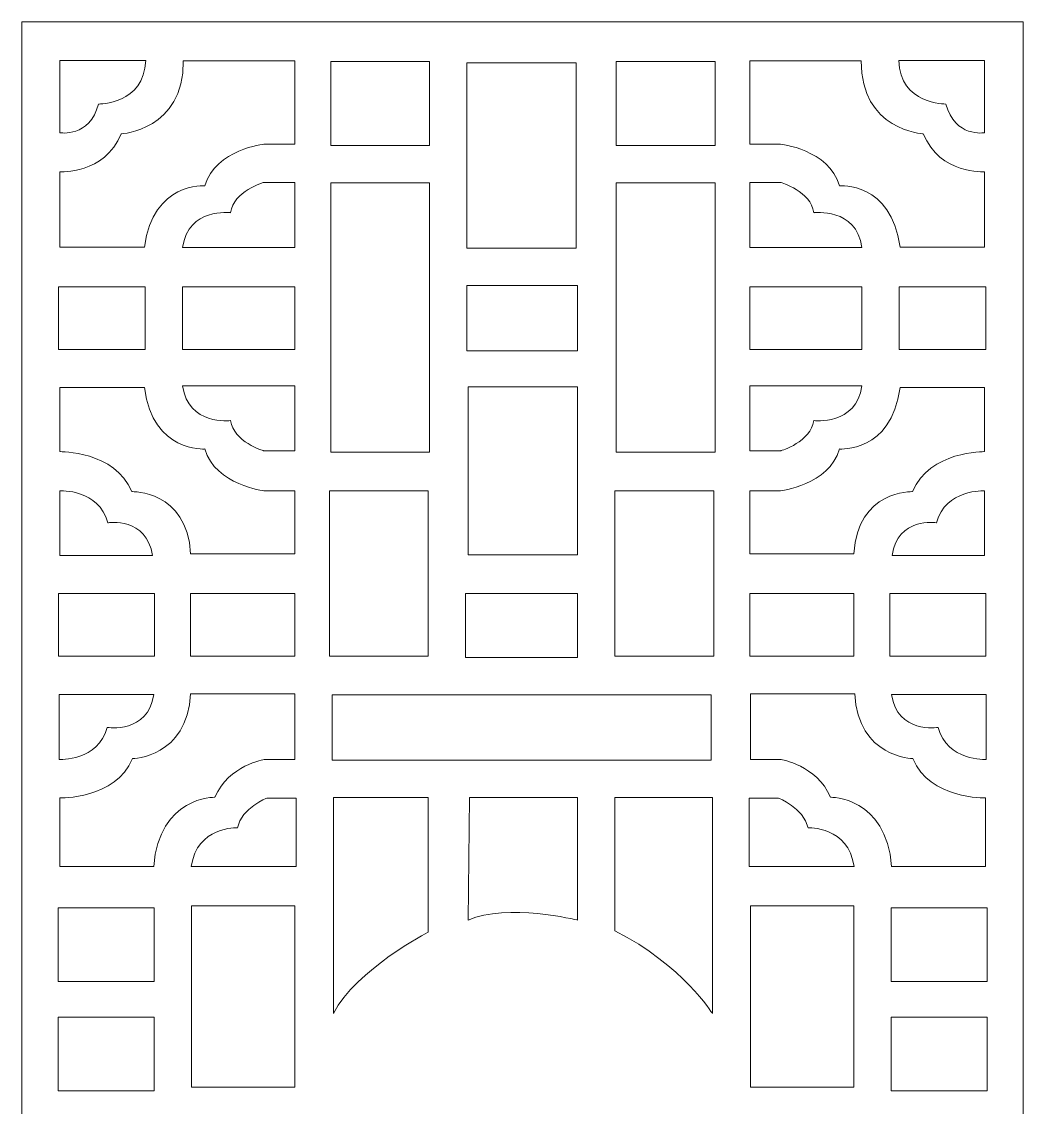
# Model space of a CAD drawing. Header units: centimetres. Extents: x -27.5 to -15.6, y -3.3 to 9.5.
# Drawn here: x -21.29 to -15.58, y 3.31 to 9.5 of the extents above; entities that cross this region are included whole.
import ezdxf

# ---------------------------------------------------------------- set-up
doc = ezdxf.new("R2010")
doc.units = ezdxf.units.CM
doc.header["$MEASUREMENT"] = 0
doc.layers.add('layer 1', color=7, linetype='Continuous')

msp = doc.modelspace()

# ---------------------------------------------------------------- linework, layer by layer
at = {"layer": 'layer 1', "color": 7, "lineweight": 9}
for points, knots in [([(-21.29025, -3.28878), (-21.29025, -3.28878), (-21.29025, 9.49995), (-21.29025, 9.49995), (-21.29025, 9.49995), (-21.29025, 9.49995), (-15.58052, 9.49995), (-15.58052, 9.49995), (-15.58052, 9.49995), (-15.58052, 9.49995), (-15.58052, -3.28878), (-15.58052, -3.28878), (-15.58052, -3.28878), (-15.58052, -3.28878), (-21.29025, -3.28878), (-21.29025, -3.28878)], [0, 0, 0, 0, 0.2, 0.2, 0.2, 0.2, 0.4, 0.4, 0.4, 0.4, 0.6, 0.6, 0.6, 0.6, 1, 1, 1, 1]), ([(-20.58341, 9.27865), (-20.58341, 9.27865), (-21.0728, 9.27865), (-21.0728, 9.27865), (-21.0728, 9.27865), (-21.0728, 9.27865), (-21.0728, 8.8666), (-21.0728, 8.8666), (-21.0728, 8.8666), (-21.0728, 8.8666), (-20.90291, 8.83744), (-20.8522, 9.03015), (-20.8522, 9.03015), (-20.8522, 9.03015), (-20.59102, 9.02888), (-20.58341, 9.27865)], [0, 0, 0, 0, 0.2, 0.2, 0.2, 0.2, 0.4, 0.4, 0.4, 0.4, 0.6, 0.6, 0.6, 0.6, 1, 1, 1, 1]), ([(-20.36915, 9.27627), (-20.36915, 9.27627), (-19.73396, 9.27627), (-19.73396, 9.27627), (-19.73396, 9.27627), (-19.73396, 9.27627), (-19.73396, 8.8021), (-19.73396, 8.8021), (-19.73396, 8.8021), (-19.73396, 8.8021), (-19.90639, 8.8021), (-19.90639, 8.8021), (-19.90639, 8.8021), (-19.90639, 8.8021), (-20.18531, 8.77167), (-20.24617, 8.56375), (-20.24617, 8.56375), (-20.24617, 8.56375), (-20.54031, 8.5891), (-20.59102, 8.21382), (-20.59102, 8.21382), (-20.59102, 8.21382), (-21.0728, 8.21382), (-21.0728, 8.21382), (-21.0728, 8.21382), (-21.0728, 8.21382), (-21.0728, 8.64362), (-21.0728, 8.64362), (-21.0728, 8.64362), (-21.0728, 8.64362), (-20.81923, 8.62714), (-20.72288, 8.86042), (-20.72288, 8.86042), (-20.72288, 8.86042), (-20.36661, 8.8807), (-20.36915, 9.27627)], [0, 0, 0, 0, 0.1, 0.1, 0.1, 0.1, 0.2, 0.2, 0.2, 0.2, 0.3, 0.3, 0.3, 0.3, 0.4, 0.4, 0.4, 0.4, 0.5, 0.5, 0.5, 0.5, 0.6, 0.6, 0.6, 0.6, 0.7, 0.7, 0.7, 0.7, 0.8, 0.8, 0.8, 0.8, 1, 1, 1, 1]), ([(-19.52857, 8.79449), (-19.52857, 8.79449), (-19.52857, 9.27374), (-19.52857, 9.27374), (-19.52857, 9.27374), (-19.52857, 9.27374), (-18.96565, 9.27374), (-18.96565, 9.27374), (-18.96565, 9.27374), (-18.96565, 9.27374), (-18.96565, 8.79449), (-18.96565, 8.79449), (-18.96565, 8.79449), (-18.96565, 8.79449), (-19.52857, 8.79449), (-19.52857, 8.79449)], [0, 0, 0, 0, 0.2, 0.2, 0.2, 0.2, 0.4, 0.4, 0.4, 0.4, 0.6, 0.6, 0.6, 0.6, 1, 1, 1, 1]), ([(-18.75265, 8.20875), (-18.75265, 8.20875), (-18.75265, 9.26613), (-18.75265, 9.26613), (-18.75265, 9.26613), (-18.75265, 9.26613), (-18.12888, 9.26613), (-18.12888, 9.26613), (-18.12888, 9.26613), (-18.12888, 9.26613), (-18.12888, 8.20875), (-18.12888, 8.20875), (-18.12888, 8.20875), (-18.12888, 8.20875), (-18.75265, 8.20875), (-18.75265, 8.20875)], [0, 0, 0, 0, 0.2, 0.2, 0.2, 0.2, 0.4, 0.4, 0.4, 0.4, 0.6, 0.6, 0.6, 0.6, 1, 1, 1, 1]), ([(-17.90067, 8.79449), (-17.90067, 8.79449), (-17.90067, 9.27374), (-17.90067, 9.27374), (-17.90067, 9.27374), (-17.90067, 9.27374), (-17.33775, 9.27374), (-17.33775, 9.27374), (-17.33775, 9.27374), (-17.33775, 9.27374), (-17.33775, 8.79449), (-17.33775, 8.79449), (-17.33775, 8.79449), (-17.33775, 8.79449), (-17.90067, 8.79449), (-17.90067, 8.79449)], [0, 0, 0, 0, 0.2, 0.2, 0.2, 0.2, 0.4, 0.4, 0.4, 0.4, 0.6, 0.6, 0.6, 0.6, 1, 1, 1, 1]), ([(-16.50478, 9.27627), (-16.50478, 9.27627), (-17.13997, 9.27627), (-17.13997, 9.27627), (-17.13997, 9.27627), (-17.13997, 9.27627), (-17.13997, 8.8021), (-17.13997, 8.8021), (-17.13997, 8.8021), (-17.13997, 8.8021), (-16.96754, 8.8021), (-16.96754, 8.8021), (-16.96754, 8.8021), (-16.96754, 8.8021), (-16.68861, 8.77167), (-16.62776, 8.56375), (-16.62776, 8.56375), (-16.62776, 8.56375), (-16.33362, 8.5891), (-16.2829, 8.21382), (-16.2829, 8.21382), (-16.2829, 8.21382), (-15.80112, 8.21382), (-15.80112, 8.21382), (-15.80112, 8.21382), (-15.80112, 8.21382), (-15.80112, 8.64362), (-15.80112, 8.64362), (-15.80112, 8.64362), (-15.80112, 8.64362), (-16.05469, 8.62714), (-16.15105, 8.86042), (-16.15105, 8.86042), (-16.15105, 8.86042), (-16.50731, 8.8807), (-16.50478, 9.27627)], [0, 0, 0, 0, 0.1, 0.1, 0.1, 0.1, 0.2, 0.2, 0.2, 0.2, 0.3, 0.3, 0.3, 0.3, 0.4, 0.4, 0.4, 0.4, 0.5, 0.5, 0.5, 0.5, 0.6, 0.6, 0.6, 0.6, 0.7, 0.7, 0.7, 0.7, 0.8, 0.8, 0.8, 0.8, 1, 1, 1, 1]), ([(-16.29051, 9.27865), (-16.29051, 9.27865), (-15.80112, 9.27865), (-15.80112, 9.27865), (-15.80112, 9.27865), (-15.80112, 9.27865), (-15.80112, 8.8666), (-15.80112, 8.8666), (-15.80112, 8.8666), (-15.80112, 8.8666), (-15.97102, 8.83744), (-16.02173, 9.03015), (-16.02173, 9.03015), (-16.02173, 9.03015), (-16.2829, 9.02888), (-16.29051, 9.27865)], [0, 0, 0, 0, 0.2, 0.2, 0.2, 0.2, 0.4, 0.4, 0.4, 0.4, 0.6, 0.6, 0.6, 0.6, 1, 1, 1, 1]), ([(-19.73396, 8.58292), (-19.73396, 8.58292), (-19.91146, 8.58292), (-19.91146, 8.58292), (-19.91146, 8.58292), (-19.91146, 8.58292), (-20.08389, 8.53221), (-20.0991, 8.41049), (-20.0991, 8.41049), (-20.0991, 8.41049), (-20.34253, 8.44092), (-20.37295, 8.21271), (-20.37295, 8.21271), (-20.37295, 8.21271), (-19.73396, 8.21271), (-19.73396, 8.21271), (-19.73396, 8.21271), (-19.73396, 8.21271), (-19.73396, 8.58292), (-19.73396, 8.58292)], [0, 0, 0, 0, 0.1666667, 0.1666667, 0.1666667, 0.1666667, 0.3333333, 0.3333333, 0.3333333, 0.3333333, 0.5, 0.5, 0.5, 0.5, 0.6666667, 0.6666667, 0.6666667, 0.6666667, 1, 1, 1, 1]), ([(-19.52857, 7.04487), (-19.52857, 7.04487), (-19.52857, 8.58149), (-19.52857, 8.58149), (-19.52857, 8.58149), (-19.52857, 8.58149), (-18.96565, 8.58149), (-18.96565, 8.58149), (-18.96565, 8.58149), (-18.96565, 8.58149), (-18.96565, 7.04487), (-18.96565, 7.04487), (-18.96565, 7.04487), (-18.96565, 7.04487), (-19.52857, 7.04487), (-19.52857, 7.04487)], [0, 0, 0, 0, 0.2, 0.2, 0.2, 0.2, 0.4, 0.4, 0.4, 0.4, 0.6, 0.6, 0.6, 0.6, 1, 1, 1, 1]), ([(-17.90067, 7.04487), (-17.90067, 7.04487), (-17.90067, 8.58149), (-17.90067, 8.58149), (-17.90067, 8.58149), (-17.90067, 8.58149), (-17.33775, 8.58149), (-17.33775, 8.58149), (-17.33775, 8.58149), (-17.33775, 8.58149), (-17.33775, 7.04487), (-17.33775, 7.04487), (-17.33775, 7.04487), (-17.33775, 7.04487), (-17.90067, 7.04487), (-17.90067, 7.04487)], [0, 0, 0, 0, 0.2, 0.2, 0.2, 0.2, 0.4, 0.4, 0.4, 0.4, 0.6, 0.6, 0.6, 0.6, 1, 1, 1, 1]), ([(-17.13997, 8.58292), (-17.13997, 8.58292), (-16.96247, 8.58292), (-16.96247, 8.58292), (-16.96247, 8.58292), (-16.96247, 8.58292), (-16.79004, 8.53221), (-16.77483, 8.41049), (-16.77483, 8.41049), (-16.77483, 8.41049), (-16.5314, 8.44092), (-16.50097, 8.21271), (-16.50097, 8.21271), (-16.50097, 8.21271), (-17.13997, 8.21271), (-17.13997, 8.21271), (-17.13997, 8.21271), (-17.13997, 8.21271), (-17.13997, 8.58292), (-17.13997, 8.58292)], [0, 0, 0, 0, 0.1666667, 0.1666667, 0.1666667, 0.1666667, 0.3333333, 0.3333333, 0.3333333, 0.3333333, 0.5, 0.5, 0.5, 0.5, 0.6666667, 0.6666667, 0.6666667, 0.6666667, 1, 1, 1, 1]), ([(-18.75265, 7.623), (-18.75265, 7.623), (-18.75265, 7.99575), (-18.75265, 7.99575), (-18.75265, 7.99575), (-18.75265, 7.99575), (-18.12127, 7.99575), (-18.12127, 7.99575), (-18.12127, 7.99575), (-18.12127, 7.99575), (-18.12127, 7.623), (-18.12127, 7.623), (-18.12127, 7.623), (-18.12127, 7.623), (-18.75265, 7.623), (-18.75265, 7.623)], [0, 0, 0, 0, 0.2, 0.2, 0.2, 0.2, 0.4, 0.4, 0.4, 0.4, 0.6, 0.6, 0.6, 0.6, 1, 1, 1, 1]), ([(-21.08041, 7.63061), (-21.08041, 7.63061), (-21.08041, 7.98814), (-21.08041, 7.98814), (-21.08041, 7.98814), (-21.08041, 7.98814), (-20.58595, 7.98814), (-20.58595, 7.98814), (-20.58595, 7.98814), (-20.58595, 7.98814), (-20.58595, 7.63061), (-20.58595, 7.63061), (-20.58595, 7.63061), (-20.58595, 7.63061), (-21.08041, 7.63061), (-21.08041, 7.63061)], [0, 0, 0, 0, 0.2, 0.2, 0.2, 0.2, 0.4, 0.4, 0.4, 0.4, 0.6, 0.6, 0.6, 0.6, 1, 1, 1, 1]), ([(-20.37295, 7.63061), (-20.37295, 7.63061), (-20.37295, 7.98814), (-20.37295, 7.98814), (-20.37295, 7.98814), (-20.37295, 7.98814), (-19.73396, 7.98814), (-19.73396, 7.98814), (-19.73396, 7.98814), (-19.73396, 7.98814), (-19.73396, 7.63061), (-19.73396, 7.63061), (-19.73396, 7.63061), (-19.73396, 7.63061), (-20.37295, 7.63061), (-20.37295, 7.63061)], [0, 0, 0, 0, 0.2, 0.2, 0.2, 0.2, 0.4, 0.4, 0.4, 0.4, 0.6, 0.6, 0.6, 0.6, 1, 1, 1, 1]), ([(-16.50097, 7.63061), (-16.50097, 7.63061), (-16.50097, 7.98814), (-16.50097, 7.98814), (-16.50097, 7.98814), (-16.50097, 7.98814), (-17.13997, 7.98814), (-17.13997, 7.98814), (-17.13997, 7.98814), (-17.13997, 7.98814), (-17.13997, 7.63061), (-17.13997, 7.63061), (-17.13997, 7.63061), (-17.13997, 7.63061), (-16.50097, 7.63061), (-16.50097, 7.63061)], [0, 0, 0, 0, 0.2, 0.2, 0.2, 0.2, 0.4, 0.4, 0.4, 0.4, 0.6, 0.6, 0.6, 0.6, 1, 1, 1, 1]), ([(-15.79352, 7.63061), (-15.79352, 7.63061), (-15.79352, 7.98814), (-15.79352, 7.98814), (-15.79352, 7.98814), (-15.79352, 7.98814), (-16.28798, 7.98814), (-16.28798, 7.98814), (-16.28798, 7.98814), (-16.28798, 7.98814), (-16.28798, 7.63061), (-16.28798, 7.63061), (-16.28798, 7.63061), (-16.28798, 7.63061), (-15.79352, 7.63061), (-15.79352, 7.63061)], [0, 0, 0, 0, 0.2, 0.2, 0.2, 0.2, 0.4, 0.4, 0.4, 0.4, 0.6, 0.6, 0.6, 0.6, 1, 1, 1, 1]), ([(-20.32731, 6.4642), (-20.32731, 6.4642), (-19.73396, 6.4642), (-19.73396, 6.4642), (-19.73396, 6.4642), (-19.73396, 6.4642), (-19.73396, 6.82426), (-19.73396, 6.82426), (-19.73396, 6.82426), (-19.73396, 6.82426), (-19.90639, 6.82426), (-19.90639, 6.82426), (-19.90639, 6.82426), (-19.90639, 6.82426), (-20.18531, 6.85469), (-20.24617, 7.06262), (-20.24617, 7.06262), (-20.24617, 7.06262), (-20.54031, 7.03726), (-20.59102, 7.41254), (-20.59102, 7.41254), (-20.59102, 7.41254), (-21.0728, 7.41254), (-21.0728, 7.41254), (-21.0728, 7.41254), (-21.0728, 7.41254), (-21.0728, 7.0474), (-21.0728, 7.0474), (-21.0728, 7.0474), (-21.0728, 7.0474), (-20.75838, 7.05248), (-20.66202, 6.81919), (-20.66202, 6.81919), (-20.66202, 6.81919), (-20.3476, 6.82933), (-20.32731, 6.4642)], [0, 0, 0, 0, 0.1, 0.1, 0.1, 0.1, 0.2, 0.2, 0.2, 0.2, 0.3, 0.3, 0.3, 0.3, 0.4, 0.4, 0.4, 0.4, 0.5, 0.5, 0.5, 0.5, 0.6, 0.6, 0.6, 0.6, 0.7, 0.7, 0.7, 0.7, 0.8, 0.8, 0.8, 0.8, 1, 1, 1, 1]), ([(-19.73396, 7.05248), (-19.73396, 7.05248), (-19.91146, 7.05248), (-19.91146, 7.05248), (-19.91146, 7.05248), (-19.91146, 7.05248), (-20.08389, 7.10319), (-20.0991, 7.2249), (-20.0991, 7.2249), (-20.0991, 7.2249), (-20.34253, 7.19447), (-20.37295, 7.42268), (-20.37295, 7.42268), (-20.37295, 7.42268), (-19.73396, 7.42268), (-19.73396, 7.42268), (-19.73396, 7.42268), (-19.73396, 7.42268), (-19.73396, 7.05248), (-19.73396, 7.05248)], [0, 0, 0, 0, 0.1666667, 0.1666667, 0.1666667, 0.1666667, 0.3333333, 0.3333333, 0.3333333, 0.3333333, 0.5, 0.5, 0.5, 0.5, 0.6666667, 0.6666667, 0.6666667, 0.6666667, 1, 1, 1, 1]), ([(-18.74505, 6.45912), (-18.74505, 6.45912), (-18.74505, 7.41761), (-18.74505, 7.41761), (-18.74505, 7.41761), (-18.74505, 7.41761), (-18.12127, 7.41761), (-18.12127, 7.41761), (-18.12127, 7.41761), (-18.12127, 7.41761), (-18.12127, 6.45912), (-18.12127, 6.45912), (-18.12127, 6.45912), (-18.12127, 6.45912), (-18.74505, 6.45912), (-18.74505, 6.45912)], [0, 0, 0, 0, 0.2, 0.2, 0.2, 0.2, 0.4, 0.4, 0.4, 0.4, 0.6, 0.6, 0.6, 0.6, 1, 1, 1, 1]), ([(-17.13997, 7.05248), (-17.13997, 7.05248), (-16.96247, 7.05248), (-16.96247, 7.05248), (-16.96247, 7.05248), (-16.96247, 7.05248), (-16.79004, 7.10319), (-16.77483, 7.2249), (-16.77483, 7.2249), (-16.77483, 7.2249), (-16.5314, 7.19447), (-16.50097, 7.42268), (-16.50097, 7.42268), (-16.50097, 7.42268), (-17.13997, 7.42268), (-17.13997, 7.42268), (-17.13997, 7.42268), (-17.13997, 7.42268), (-17.13997, 7.05248), (-17.13997, 7.05248)], [0, 0, 0, 0, 0.1666667, 0.1666667, 0.1666667, 0.1666667, 0.3333333, 0.3333333, 0.3333333, 0.3333333, 0.5, 0.5, 0.5, 0.5, 0.6666667, 0.6666667, 0.6666667, 0.6666667, 1, 1, 1, 1]), ([(-16.54661, 6.4642), (-16.54661, 6.4642), (-17.13997, 6.4642), (-17.13997, 6.4642), (-17.13997, 6.4642), (-17.13997, 6.4642), (-17.13997, 6.82426), (-17.13997, 6.82426), (-17.13997, 6.82426), (-17.13997, 6.82426), (-16.96754, 6.82426), (-16.96754, 6.82426), (-16.96754, 6.82426), (-16.96754, 6.82426), (-16.68861, 6.85469), (-16.62776, 7.06262), (-16.62776, 7.06262), (-16.62776, 7.06262), (-16.33362, 7.03726), (-16.2829, 7.41254), (-16.2829, 7.41254), (-16.2829, 7.41254), (-15.80112, 7.41254), (-15.80112, 7.41254), (-15.80112, 7.41254), (-15.80112, 7.41254), (-15.80112, 7.0474), (-15.80112, 7.0474), (-15.80112, 7.0474), (-15.80112, 7.0474), (-16.11555, 7.05248), (-16.2119, 6.81919), (-16.2119, 6.81919), (-16.2119, 6.81919), (-16.52633, 6.82933), (-16.54661, 6.4642)], [0, 0, 0, 0, 0.1, 0.1, 0.1, 0.1, 0.2, 0.2, 0.2, 0.2, 0.3, 0.3, 0.3, 0.3, 0.4, 0.4, 0.4, 0.4, 0.5, 0.5, 0.5, 0.5, 0.6, 0.6, 0.6, 0.6, 0.7, 0.7, 0.7, 0.7, 0.8, 0.8, 0.8, 0.8, 1, 1, 1, 1]), ([(-20.54538, 6.45406), (-20.54538, 6.45406), (-21.0728, 6.45406), (-21.0728, 6.45406), (-21.0728, 6.45406), (-21.0728, 6.45406), (-21.0728, 6.82426), (-21.0728, 6.82426), (-21.0728, 6.82426), (-21.0728, 6.82426), (-20.84966, 6.83441), (-20.79895, 6.64169), (-20.79895, 6.64169), (-20.79895, 6.64169), (-20.57581, 6.67719), (-20.54538, 6.45406)], [0, 0, 0, 0, 0.2, 0.2, 0.2, 0.2, 0.4, 0.4, 0.4, 0.4, 0.6, 0.6, 0.6, 0.6, 1, 1, 1, 1]), ([(-19.53618, 5.88099), (-19.53618, 5.88099), (-19.53618, 6.82426), (-19.53618, 6.82426), (-19.53618, 6.82426), (-19.53618, 6.82426), (-18.97326, 6.82426), (-18.97326, 6.82426), (-18.97326, 6.82426), (-18.97326, 6.82426), (-18.97326, 5.88099), (-18.97326, 5.88099), (-18.97326, 5.88099), (-18.97326, 5.88099), (-19.53618, 5.88099), (-19.53618, 5.88099)], [0, 0, 0, 0, 0.2, 0.2, 0.2, 0.2, 0.4, 0.4, 0.4, 0.4, 0.6, 0.6, 0.6, 0.6, 1, 1, 1, 1]), ([(-17.90827, 5.88099), (-17.90827, 5.88099), (-17.90827, 6.82426), (-17.90827, 6.82426), (-17.90827, 6.82426), (-17.90827, 6.82426), (-17.34536, 6.82426), (-17.34536, 6.82426), (-17.34536, 6.82426), (-17.34536, 6.82426), (-17.34536, 5.88099), (-17.34536, 5.88099), (-17.34536, 5.88099), (-17.34536, 5.88099), (-17.90827, 5.88099), (-17.90827, 5.88099)], [0, 0, 0, 0, 0.2, 0.2, 0.2, 0.2, 0.4, 0.4, 0.4, 0.4, 0.6, 0.6, 0.6, 0.6, 1, 1, 1, 1]), ([(-16.32855, 6.45406), (-16.32855, 6.45406), (-15.80112, 6.45406), (-15.80112, 6.45406), (-15.80112, 6.45406), (-15.80112, 6.45406), (-15.80112, 6.82426), (-15.80112, 6.82426), (-15.80112, 6.82426), (-15.80112, 6.82426), (-16.02427, 6.83441), (-16.07498, 6.64169), (-16.07498, 6.64169), (-16.07498, 6.64169), (-16.29812, 6.67719), (-16.32855, 6.45406)], [0, 0, 0, 0, 0.2, 0.2, 0.2, 0.2, 0.4, 0.4, 0.4, 0.4, 0.6, 0.6, 0.6, 0.6, 1, 1, 1, 1]), ([(-21.08041, 5.88099), (-21.08041, 5.88099), (-21.08041, 6.23852), (-21.08041, 6.23852), (-21.08041, 6.23852), (-21.08041, 6.23852), (-20.5327, 6.23852), (-20.5327, 6.23852), (-20.5327, 6.23852), (-20.5327, 6.23852), (-20.5327, 5.88099), (-20.5327, 5.88099), (-20.5327, 5.88099), (-20.5327, 5.88099), (-21.08041, 5.88099), (-21.08041, 5.88099)], [0, 0, 0, 0, 0.2, 0.2, 0.2, 0.2, 0.4, 0.4, 0.4, 0.4, 0.6, 0.6, 0.6, 0.6, 1, 1, 1, 1]), ([(-20.32731, 5.88099), (-20.32731, 5.88099), (-20.32731, 6.23852), (-20.32731, 6.23852), (-20.32731, 6.23852), (-20.32731, 6.23852), (-19.73396, 6.23852), (-19.73396, 6.23852), (-19.73396, 6.23852), (-19.73396, 6.23852), (-19.73396, 5.88099), (-19.73396, 5.88099), (-19.73396, 5.88099), (-19.73396, 5.88099), (-20.32731, 5.88099), (-20.32731, 5.88099)], [0, 0, 0, 0, 0.2, 0.2, 0.2, 0.2, 0.4, 0.4, 0.4, 0.4, 0.6, 0.6, 0.6, 0.6, 1, 1, 1, 1]), ([(-18.76026, 5.87338), (-18.76026, 5.87338), (-18.76026, 6.23852), (-18.76026, 6.23852), (-18.76026, 6.23852), (-18.76026, 6.23852), (-18.12127, 6.23852), (-18.12127, 6.23852), (-18.12127, 6.23852), (-18.12127, 6.23852), (-18.12127, 5.87338), (-18.12127, 5.87338), (-18.12127, 5.87338), (-18.12127, 5.87338), (-18.76026, 5.87338), (-18.76026, 5.87338)], [0, 0, 0, 0, 0.2, 0.2, 0.2, 0.2, 0.4, 0.4, 0.4, 0.4, 0.6, 0.6, 0.6, 0.6, 1, 1, 1, 1]), ([(-16.54661, 5.88099), (-16.54661, 5.88099), (-16.54661, 6.23852), (-16.54661, 6.23852), (-16.54661, 6.23852), (-16.54661, 6.23852), (-17.13997, 6.23852), (-17.13997, 6.23852), (-17.13997, 6.23852), (-17.13997, 6.23852), (-17.13997, 5.88099), (-17.13997, 5.88099), (-17.13997, 5.88099), (-17.13997, 5.88099), (-16.54661, 5.88099), (-16.54661, 5.88099)], [0, 0, 0, 0, 0.2, 0.2, 0.2, 0.2, 0.4, 0.4, 0.4, 0.4, 0.6, 0.6, 0.6, 0.6, 1, 1, 1, 1]), ([(-15.79352, 5.88099), (-15.79352, 5.88099), (-15.79352, 6.23852), (-15.79352, 6.23852), (-15.79352, 6.23852), (-15.79352, 6.23852), (-16.34122, 6.23852), (-16.34122, 6.23852), (-16.34122, 6.23852), (-16.34122, 6.23852), (-16.34122, 5.88099), (-16.34122, 5.88099), (-16.34122, 5.88099), (-16.34122, 5.88099), (-15.79352, 5.88099), (-15.79352, 5.88099)], [0, 0, 0, 0, 0.2, 0.2, 0.2, 0.2, 0.4, 0.4, 0.4, 0.4, 0.6, 0.6, 0.6, 0.6, 1, 1, 1, 1]), ([(-20.53777, 5.66165), (-20.53777, 5.66165), (-21.0766, 5.66165), (-21.0766, 5.66165), (-21.0766, 5.66165), (-21.0766, 5.66165), (-21.0766, 5.29144), (-21.0766, 5.29144), (-21.0766, 5.29144), (-21.0766, 5.29144), (-20.85346, 5.28129), (-20.80275, 5.47401), (-20.80275, 5.47401), (-20.80275, 5.47401), (-20.5682, 5.43851), (-20.53777, 5.66165)], [0, 0, 0, 0, 0.2, 0.2, 0.2, 0.2, 0.4, 0.4, 0.4, 0.4, 0.6, 0.6, 0.6, 0.6, 1, 1, 1, 1]), ([(-20.32731, 5.66672), (-20.32731, 5.66672), (-19.73396, 5.66672), (-19.73396, 5.66672), (-19.73396, 5.66672), (-19.73396, 5.66672), (-19.73396, 5.29144), (-19.73396, 5.29144), (-19.73396, 5.29144), (-19.73396, 5.29144), (-19.90639, 5.29144), (-19.90639, 5.29144), (-19.90639, 5.29144), (-19.90639, 5.29144), (-20.10924, 5.26101), (-20.18912, 5.0759), (-20.18912, 5.0759), (-20.18912, 5.0759), (-20.50608, 5.08224), (-20.53777, 4.68034), (-20.53777, 4.68034), (-20.53777, 4.68034), (-21.0728, 4.68034), (-21.0728, 4.68034), (-21.0728, 4.68034), (-21.0728, 4.68034), (-21.0728, 5.07211), (-21.0728, 5.07211), (-21.0728, 5.07211), (-21.0728, 5.07211), (-20.75457, 5.06323), (-20.65822, 5.29651), (-20.65822, 5.29651), (-20.65822, 5.29651), (-20.3476, 5.30158), (-20.32731, 5.66672)], [0, 0, 0, 0, 0.1, 0.1, 0.1, 0.1, 0.2, 0.2, 0.2, 0.2, 0.3, 0.3, 0.3, 0.3, 0.4, 0.4, 0.4, 0.4, 0.5, 0.5, 0.5, 0.5, 0.6, 0.6, 0.6, 0.6, 0.7, 0.7, 0.7, 0.7, 0.8, 0.8, 0.8, 0.8, 1, 1, 1, 1]), ([(-19.52097, 5.66038), (-19.52097, 5.66038), (-19.52097, 5.28764), (-19.52097, 5.28764), (-19.52097, 5.28764), (-19.52097, 5.28764), (-17.36057, 5.28764), (-17.36057, 5.28764), (-17.36057, 5.28764), (-17.36057, 5.28764), (-17.36057, 5.66038), (-17.36057, 5.66038), (-17.36057, 5.66038), (-17.36057, 5.66038), (-19.52097, 5.66038), (-19.52097, 5.66038)], [0, 0, 0, 0, 0.2, 0.2, 0.2, 0.2, 0.4, 0.4, 0.4, 0.4, 0.6, 0.6, 0.6, 0.6, 1, 1, 1, 1]), ([(-16.54139, 5.66672), (-16.54139, 5.66672), (-17.13473, 5.66672), (-17.13473, 5.66672), (-17.13473, 5.66672), (-17.13473, 5.66672), (-17.13473, 5.29144), (-17.13473, 5.29144), (-17.13473, 5.29144), (-17.13473, 5.29144), (-16.96231, 5.29144), (-16.96231, 5.29144), (-16.96231, 5.29144), (-16.96231, 5.29144), (-16.75945, 5.26101), (-16.67958, 5.0759), (-16.67958, 5.0759), (-16.67958, 5.0759), (-16.36262, 5.08224), (-16.33092, 4.68034), (-16.33092, 4.68034), (-16.33092, 4.68034), (-15.79589, 4.68034), (-15.79589, 4.68034), (-15.79589, 4.68034), (-15.79589, 4.68034), (-15.79589, 5.07211), (-15.79589, 5.07211), (-15.79589, 5.07211), (-15.79589, 5.07211), (-16.11412, 5.06323), (-16.21048, 5.29651), (-16.21048, 5.29651), (-16.21048, 5.29651), (-16.5211, 5.30158), (-16.54139, 5.66672)], [0, 0, 0, 0, 0.1, 0.1, 0.1, 0.1, 0.2, 0.2, 0.2, 0.2, 0.3, 0.3, 0.3, 0.3, 0.4, 0.4, 0.4, 0.4, 0.5, 0.5, 0.5, 0.5, 0.6, 0.6, 0.6, 0.6, 0.7, 0.7, 0.7, 0.7, 0.8, 0.8, 0.8, 0.8, 1, 1, 1, 1]), ([(-16.33092, 5.66165), (-16.33092, 5.66165), (-15.79209, 5.66165), (-15.79209, 5.66165), (-15.79209, 5.66165), (-15.79209, 5.66165), (-15.79209, 5.29144), (-15.79209, 5.29144), (-15.79209, 5.29144), (-15.79209, 5.29144), (-16.01523, 5.28129), (-16.06594, 5.47401), (-16.06594, 5.47401), (-16.06594, 5.47401), (-16.3005, 5.43851), (-16.33092, 5.66165)], [0, 0, 0, 0, 0.2, 0.2, 0.2, 0.2, 0.4, 0.4, 0.4, 0.4, 0.6, 0.6, 0.6, 0.6, 1, 1, 1, 1]), ([(-19.72636, 5.07084), (-19.72636, 5.07084), (-19.89244, 5.07084), (-19.89244, 5.07084), (-19.89244, 5.07084), (-19.89244, 5.07084), (-20.03444, 5.01632), (-20.06106, 4.90221), (-20.06106, 4.90221), (-20.06106, 4.90221), (-20.29308, 4.90982), (-20.32351, 4.68161), (-20.32351, 4.68161), (-20.32351, 4.68161), (-19.72636, 4.68161), (-19.72636, 4.68161), (-19.72636, 4.68161), (-19.72636, 4.68161), (-19.72636, 5.07084), (-19.72636, 5.07084)], [0, 0, 0, 0, 0.1666667, 0.1666667, 0.1666667, 0.1666667, 0.3333333, 0.3333333, 0.3333333, 0.3333333, 0.5, 0.5, 0.5, 0.5, 0.6666667, 0.6666667, 0.6666667, 0.6666667, 1, 1, 1, 1]), ([(-19.51336, 5.07464), (-19.51336, 5.07464), (-18.97326, 5.07464), (-18.97326, 5.07464), (-18.97326, 5.07464), (-18.97326, 5.07464), (-18.97326, 4.30633), (-18.97326, 4.30633), (-18.97326, 4.30633), (-18.97326, 4.30633), (-19.38404, 4.09333), (-19.51336, 3.8423), (-19.51336, 3.8423), (-19.51336, 3.8423), (-19.51336, 5.07464), (-19.51336, 5.07464)], [0, 0, 0, 0, 0.2, 0.2, 0.2, 0.2, 0.4, 0.4, 0.4, 0.4, 0.6, 0.6, 0.6, 0.6, 1, 1, 1, 1]), ([(-18.73744, 5.07464), (-18.73744, 5.07464), (-18.12127, 5.07464), (-18.12127, 5.07464), (-18.12127, 5.07464), (-18.12127, 5.07464), (-18.12127, 4.37479), (-18.12127, 4.37479), (-18.12127, 4.37479), (-18.12127, 4.37479), (-18.52444, 4.47368), (-18.74505, 4.37479), (-18.74505, 4.37479), (-18.74505, 4.37479), (-18.73744, 5.07464), (-18.73744, 5.07464)], [0, 0, 0, 0, 0.2, 0.2, 0.2, 0.2, 0.4, 0.4, 0.4, 0.4, 0.6, 0.6, 0.6, 0.6, 1, 1, 1, 1]), ([(-17.90827, 5.07464), (-17.90827, 5.07464), (-17.35296, 5.07464), (-17.35296, 5.07464), (-17.35296, 5.07464), (-17.35296, 5.07464), (-17.35296, 3.8423), (-17.35296, 3.8423), (-17.35296, 3.8423), (-17.35296, 3.8423), (-17.52032, 4.11615), (-17.90827, 4.31393), (-17.90827, 4.31393), (-17.90827, 4.31393), (-17.90827, 5.07464), (-17.90827, 5.07464)], [0, 0, 0, 0, 0.2, 0.2, 0.2, 0.2, 0.4, 0.4, 0.4, 0.4, 0.6, 0.6, 0.6, 0.6, 1, 1, 1, 1]), ([(-17.14234, 5.07084), (-17.14234, 5.07084), (-16.97625, 5.07084), (-16.97625, 5.07084), (-16.97625, 5.07084), (-16.97625, 5.07084), (-16.83426, 5.01632), (-16.80763, 4.90221), (-16.80763, 4.90221), (-16.80763, 4.90221), (-16.57562, 4.90982), (-16.54519, 4.68161), (-16.54519, 4.68161), (-16.54519, 4.68161), (-17.14234, 4.68161), (-17.14234, 4.68161), (-17.14234, 4.68161), (-17.14234, 4.68161), (-17.14234, 5.07084), (-17.14234, 5.07084)], [0, 0, 0, 0, 0.1666667, 0.1666667, 0.1666667, 0.1666667, 0.3333333, 0.3333333, 0.3333333, 0.3333333, 0.5, 0.5, 0.5, 0.5, 0.6666667, 0.6666667, 0.6666667, 0.6666667, 1, 1, 1, 1]), ([(-21.08294, 4.02487), (-21.08294, 4.02487), (-21.08294, 4.44579), (-21.08294, 4.44579), (-21.08294, 4.44579), (-21.08294, 4.44579), (-20.53524, 4.44579), (-20.53524, 4.44579), (-20.53524, 4.44579), (-20.53524, 4.44579), (-20.53524, 4.02487), (-20.53524, 4.02487), (-20.53524, 4.02487), (-20.53524, 4.02487), (-21.08294, 4.02487), (-21.08294, 4.02487)], [0, 0, 0, 0, 0.2, 0.2, 0.2, 0.2, 0.4, 0.4, 0.4, 0.4, 0.6, 0.6, 0.6, 0.6, 1, 1, 1, 1]), ([(-20.32224, 3.42137), (-20.32224, 3.42137), (-20.32224, 4.45593), (-20.32224, 4.45593), (-20.32224, 4.45593), (-20.32224, 4.45593), (-19.73396, 4.45593), (-19.73396, 4.45593), (-19.73396, 4.45593), (-19.73396, 4.45593), (-19.73396, 3.42137), (-19.73396, 3.42137), (-19.73396, 3.42137), (-19.73396, 3.42137), (-20.32224, 3.42137), (-20.32224, 3.42137)], [0, 0, 0, 0, 0.2, 0.2, 0.2, 0.2, 0.4, 0.4, 0.4, 0.4, 0.6, 0.6, 0.6, 0.6, 1, 1, 1, 1]), ([(-16.54646, 3.42137), (-16.54646, 3.42137), (-16.54646, 4.45593), (-16.54646, 4.45593), (-16.54646, 4.45593), (-16.54646, 4.45593), (-17.13473, 4.45593), (-17.13473, 4.45593), (-17.13473, 4.45593), (-17.13473, 4.45593), (-17.13473, 3.42137), (-17.13473, 3.42137), (-17.13473, 3.42137), (-17.13473, 3.42137), (-16.54646, 3.42137), (-16.54646, 3.42137)], [0, 0, 0, 0, 0.2, 0.2, 0.2, 0.2, 0.4, 0.4, 0.4, 0.4, 0.6, 0.6, 0.6, 0.6, 1, 1, 1, 1]), ([(-15.78575, 4.02487), (-15.78575, 4.02487), (-15.78575, 4.44579), (-15.78575, 4.44579), (-15.78575, 4.44579), (-15.78575, 4.44579), (-16.33346, 4.44579), (-16.33346, 4.44579), (-16.33346, 4.44579), (-16.33346, 4.44579), (-16.33346, 4.02487), (-16.33346, 4.02487), (-16.33346, 4.02487), (-16.33346, 4.02487), (-15.78575, 4.02487), (-15.78575, 4.02487)], [0, 0, 0, 0, 0.2, 0.2, 0.2, 0.2, 0.4, 0.4, 0.4, 0.4, 0.6, 0.6, 0.6, 0.6, 1, 1, 1, 1]), ([(-21.08294, 3.40109), (-21.08294, 3.40109), (-21.08294, 3.82201), (-21.08294, 3.82201), (-21.08294, 3.82201), (-21.08294, 3.82201), (-20.53524, 3.82201), (-20.53524, 3.82201), (-20.53524, 3.82201), (-20.53524, 3.82201), (-20.53524, 3.40109), (-20.53524, 3.40109), (-20.53524, 3.40109), (-20.53524, 3.40109), (-21.08294, 3.40109), (-21.08294, 3.40109)], [0, 0, 0, 0, 0.2, 0.2, 0.2, 0.2, 0.4, 0.4, 0.4, 0.4, 0.6, 0.6, 0.6, 0.6, 1, 1, 1, 1]), ([(-15.78575, 3.40109), (-15.78575, 3.40109), (-15.78575, 3.82201), (-15.78575, 3.82201), (-15.78575, 3.82201), (-15.78575, 3.82201), (-16.33346, 3.82201), (-16.33346, 3.82201), (-16.33346, 3.82201), (-16.33346, 3.82201), (-16.33346, 3.40109), (-16.33346, 3.40109), (-16.33346, 3.40109), (-16.33346, 3.40109), (-15.78575, 3.40109), (-15.78575, 3.40109)], [0, 0, 0, 0, 0.2, 0.2, 0.2, 0.2, 0.4, 0.4, 0.4, 0.4, 0.6, 0.6, 0.6, 0.6, 1, 1, 1, 1])]:
    msp.add_open_spline(points, degree=3, knots=knots, dxfattribs=at)

doc.saveas('drawing.dxf')
